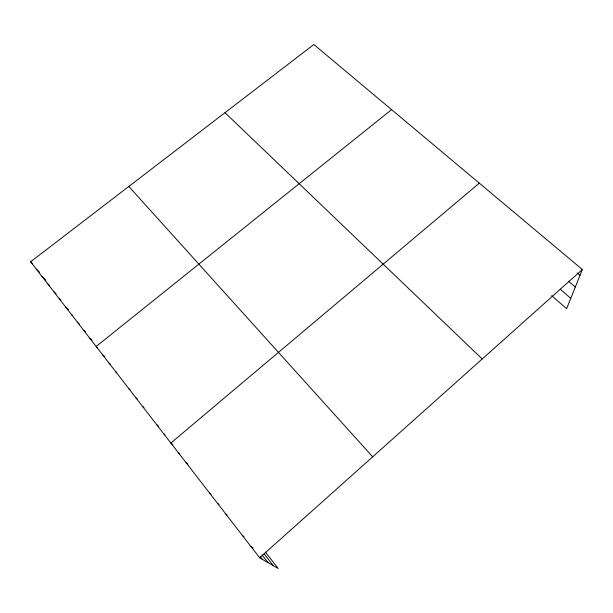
<?xml version="1.0" encoding="UTF-8"?>
<svg xmlns="http://www.w3.org/2000/svg" width="613" height="613" viewBox="0 0 613 613"><rect width="100%" height="100%" fill="white"/><g stroke="black" fill="none" stroke-linecap="round" stroke-linejoin="round"><path stroke-width="0.92" d="M265.414 552.121L278.179 568.489L259.667 557.799L30.65 261.766L313.864 44.511L582.35 269.513L566.619 308.684L551.677 295.65M259.667 557.799L582.35 269.513M479.297 183.157L170.881 443.03L172.851 444.655M391.577 109.635L96.172 346.46L97.528 347.724M251.024 546.627L253.2 547.961M242.51 535.616L244.012 536.59M225.822 514.054L227.116 514.958M217.653 503.495L218.994 504.461M209.592 493.074L210.972 494.101M186.053 462.646L187.93 464.141M178.421 452.777L179.701 453.819M163.656 433.697L164.997 434.824M577.208 272.977L580.013 275.337M156.53 424.48L158.583 426.227M568.55 281.252L575.316 287.03M560.221 289.236L570.772 298.347M142.53 406.388L143.955 407.63M135.665 397.508L137.527 399.147M128.876 388.742L130.14 389.868M115.558 371.524L116.861 372.704M109.014 363.065L110.34 364.275M102.555 354.712L104.57 356.567M89.866 338.307L91.927 340.238M83.629 330.246L85.46 331.97M77.468 322.285L79.315 324.039M224.986 112.692L482.209 358.98M71.376 314.408L72.625 315.603M65.353 306.63L68.51 309.657M59.407 298.937L60.679 300.171M53.523 291.336L56.097 293.834M47.707 283.811L49.661 285.719M41.96 276.379L45.898 280.248M36.274 269.03L39.584 272.302M30.65 261.766L32.658 263.751M128.807 186.467L372.696 456.823M264.165 553.914L273.329 565.684M261.92 554.796L267.988 562.604M260.165 556.466L262.441 559.401"/></g></svg>
